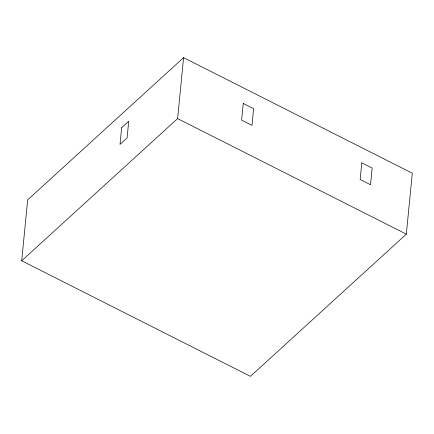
<?xml version="1.0" encoding="UTF-8"?>
<svg xmlns="http://www.w3.org/2000/svg" width="434" height="434" viewBox="0 0 434 434"><rect width="100%" height="100%" fill="white"/><g stroke="black" fill="none" stroke-linecap="round" stroke-linejoin="round"><path stroke-width="0.65" d="M21.7 260.785L27.673 199.852L183.582 57.651L412.3 173.215L406.327 234.148L250.418 376.349L21.7 260.785L177.609 118.59L183.582 57.651M177.609 118.59L406.327 234.148M121.65 127.715L120.017 144.392L127.091 137.936L128.73 121.26L121.65 127.715M243.241 103.444L241.608 120.126L251.986 125.372L253.624 108.69L243.241 103.444M361.793 162.837L360.155 179.513L370.538 184.759L372.171 168.083L361.793 162.837"/></g></svg>
